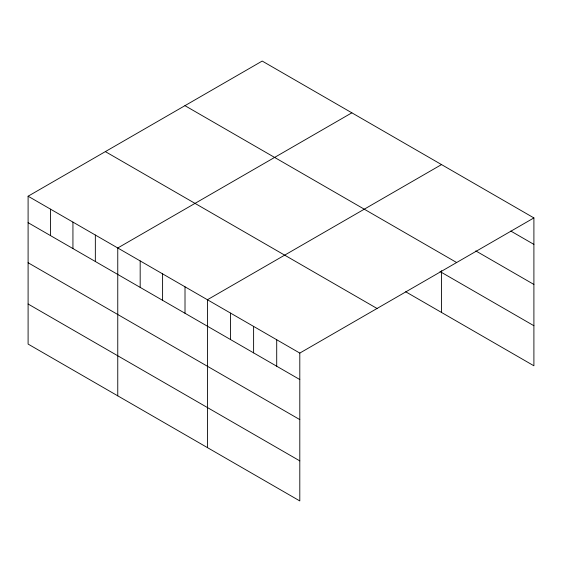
<?xml version="1.0" encoding="UTF-8"?>
<svg xmlns="http://www.w3.org/2000/svg" width="562" height="562" viewBox="0 0 562 562"><rect width="100%" height="100%" fill="white"/><g stroke="black" fill="none" stroke-linecap="round" stroke-linejoin="round"><path stroke-width="0.84" d="M28.1 196.215L299.799 353.077L299.799 500.939L28.1 344.077L28.1 196.215L262.201 61.061L533.9 217.923L533.9 365.785L405.659 291.748M351.861 112.822L117.76 247.983L117.76 395.845M441.521 164.589L207.42 299.743L207.42 447.605M299.799 353.077L533.9 217.923M510.809 231.059L533.9 244.393M475.789 250.905L533.9 284.449M184.947 105.663L456.646 262.524M440.025 271.53L533.9 325.728M105.354 151.614L377.053 308.482M28.1 222.678L299.799 379.547M28.1 262.742L299.799 419.603M28.1 304.014L299.799 460.882M441.521 270.673L441.521 312.451M276.708 339.743L276.708 366.213M253.61 326.41L253.61 352.88M230.518 313.076L230.518 339.546M185.01 286.803L185.01 313.273M162.594 273.863L162.594 300.326M140.177 260.923L140.177 287.386M95.343 235.035L95.343 261.506M72.934 222.095L72.934 248.566M50.517 209.155L50.517 235.626"/></g></svg>
